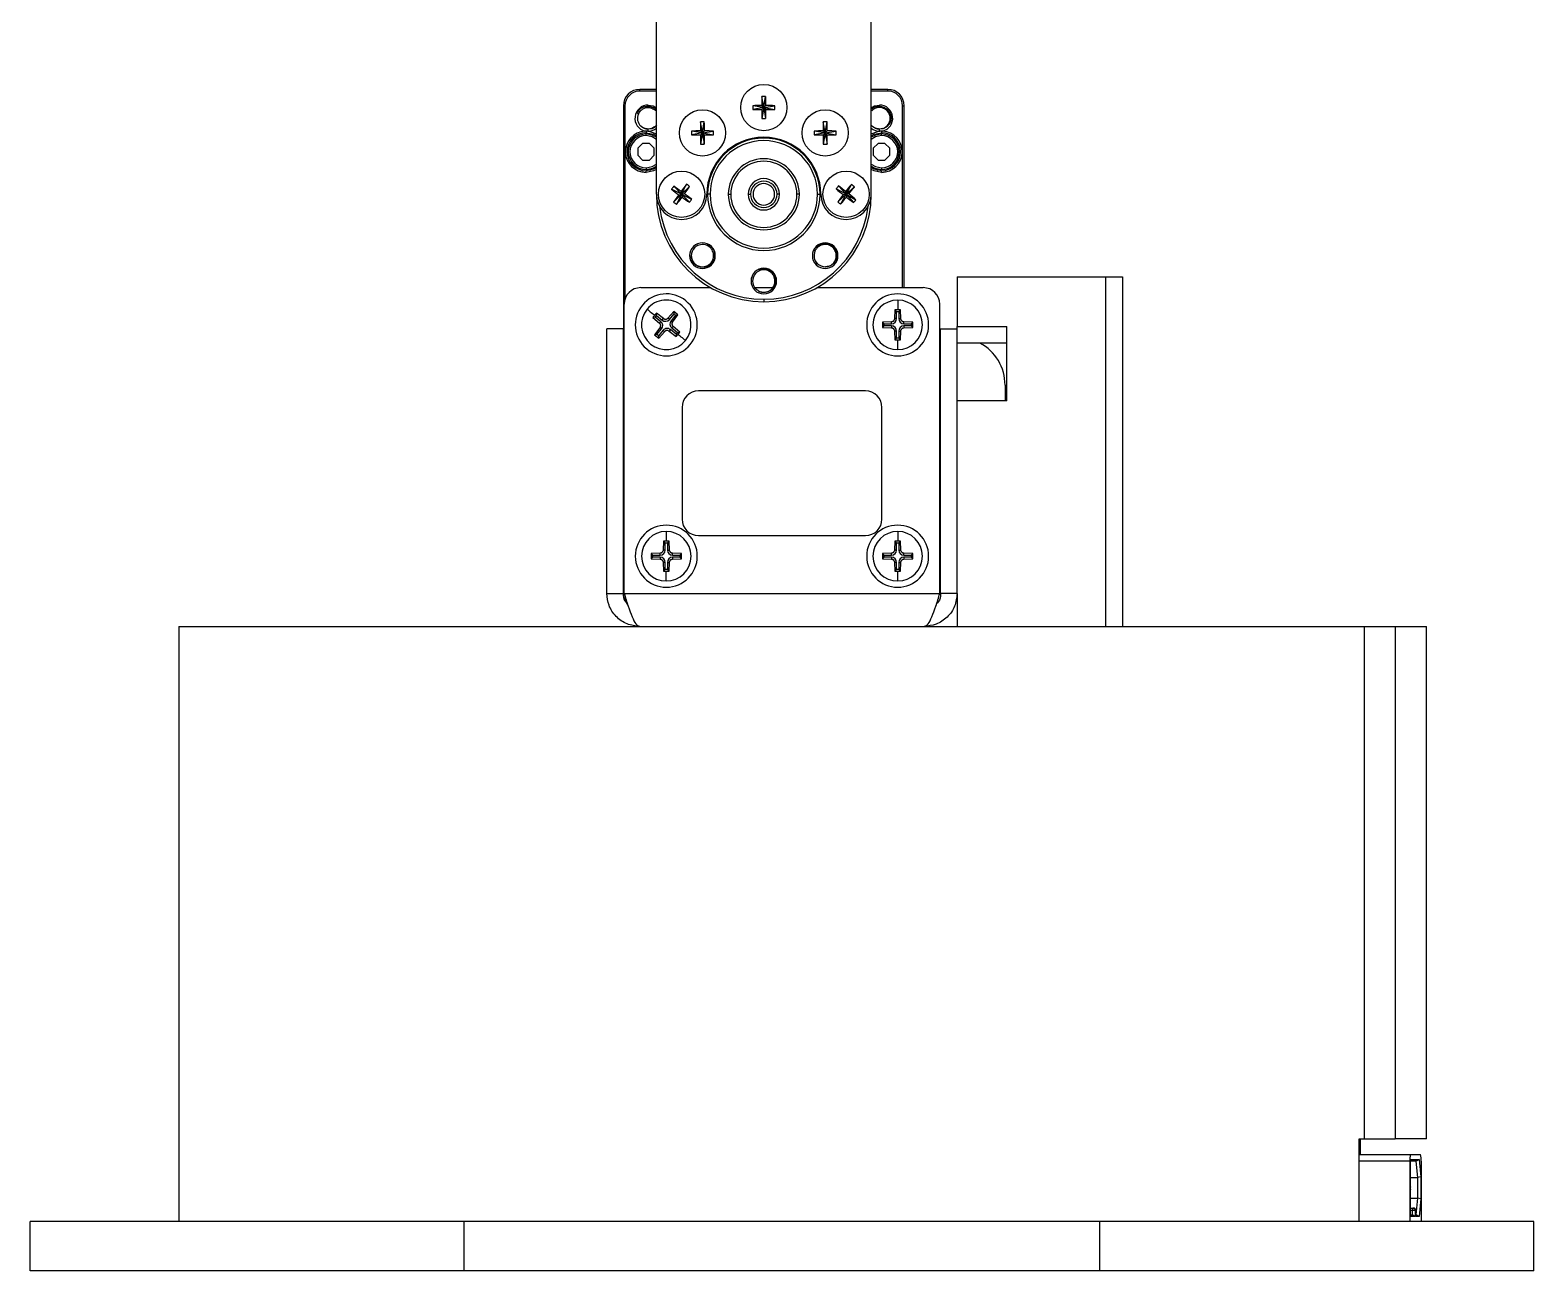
# Model space of a CAD drawing. Header units: millimetres. Extents: x 1258 to 2922, y -135 to 1239.
# Drawn here: x 2831 to 2922, y 694.9 to 770 of the extents above; entities that cross this region are included whole.
import ezdxf

# ---------------------------------------------------------------- set-up
doc = ezdxf.new("R2010")
doc.units = ezdxf.units.MM
doc.header["$LTSCALE"] = 6

msp = doc.modelspace()

# ---------------------------------------------------------------- linework, layer by layer
at = {"color": 7, "linetype": 'Continuous', "lineweight": 25}
for p, q in [((2868.871, 760.057), (2868.871, 773.16)), ((2881.871, 760.057), (2881.871, 773.16)), ((2867.871, 766.307), (2867.871, 766.407)), ((2868.871, 766.407), (2867.871, 766.407)), ((2868.871, 766.307), (2867.871, 766.307)), ((2882.871, 766.407), (2881.871, 766.407)), ((2882.871, 766.307), (2881.871, 766.307)), ((2882.871, 766.307), (2882.871, 766.407)), ((2866.871, 765.407), (2866.871, 751.907)), ((2866.971, 765.407), (2866.871, 765.407)), ((2866.971, 765.407), (2866.971, 753.72)), ((2868.371, 765.457), (2868.371, 765.385)), ((2875.371, 765.307), (2874.7, 765.419)), ((2875.247, 765.431), (2875.371, 765.307)), ((2875.371, 765.307), (2875.26, 765.979)), ((2875.371, 765.307), (2875.483, 765.979)), ((2875.371, 765.307), (2875.496, 765.431)), ((2875.371, 765.307), (2876.043, 765.419)), ((2882.371, 765.457), (2882.371, 765.385)), ((2883.771, 754.407), (2883.771, 765.407)), ((2883.771, 765.407), (2883.871, 765.407)), ((2883.871, 754.407), (2883.871, 765.407)), ((2867.782, 764.93), (2867.691, 764.972)), ((2867.771, 764.907), (2867.912, 765.117)), ((2871.659, 763.77), (2871.547, 764.441)), ((2871.659, 763.77), (2871.771, 764.441)), ((2875.371, 765.307), (2874.7, 765.195)), ((2875.371, 765.307), (2875.247, 765.183)), ((2875.371, 765.307), (2875.26, 764.636)), ((2875.371, 765.307), (2875.483, 764.636)), ((2875.496, 765.183), (2875.371, 765.307)), ((2875.371, 765.307), (2876.043, 765.195)), ((2879.084, 763.77), (2878.972, 764.441)), ((2879.084, 763.77), (2879.196, 764.441)), ((2868.246, 763.875), (2868.18, 763.881)), ((2868.246, 763.875), (2868.246, 763.782)), ((2868.246, 763.607), (2868.246, 763.707)), ((2868.582, 764.042), (2868.371, 764.007)), ((2868.588, 764.022), (2868.371, 763.992)), ((2868.371, 763.867), (2868.371, 763.992)), ((2868.466, 763.863), (2868.371, 763.867)), ((2868.466, 763.863), (2868.871, 763.715)), ((2871.659, 763.77), (2870.988, 763.882)), ((2871.659, 763.77), (2870.988, 763.658)), ((2871.535, 763.894), (2871.659, 763.77)), ((2871.659, 763.77), (2871.535, 763.645)), ((2871.659, 763.77), (2871.547, 763.098)), ((2871.659, 763.77), (2871.783, 763.894)), ((2871.659, 763.77), (2872.33, 763.882)), ((2871.659, 763.77), (2871.771, 763.098)), ((2871.783, 763.645), (2871.659, 763.77)), ((2871.659, 763.77), (2872.33, 763.658)), ((2879.084, 763.77), (2878.412, 763.882)), ((2879.084, 763.77), (2878.412, 763.658)), ((2878.96, 763.894), (2879.084, 763.77)), ((2879.084, 763.77), (2878.96, 763.645)), ((2879.084, 763.77), (2878.972, 763.098)), ((2879.084, 763.77), (2879.208, 763.894)), ((2879.084, 763.77), (2879.755, 763.882)), ((2879.084, 763.77), (2879.196, 763.098)), ((2879.208, 763.645), (2879.084, 763.77)), ((2879.084, 763.77), (2879.755, 763.658)), ((2881.929, 764.181), (2881.871, 764.242)), ((2881.871, 763.715), (2882.277, 763.863)), ((2882.371, 763.867), (2882.277, 763.863)), ((2882.582, 764.042), (2882.371, 764.007)), ((2882.588, 764.022), (2882.371, 763.992)), ((2882.371, 763.867), (2882.371, 763.992)), ((2882.563, 763.881), (2882.496, 763.875)), ((2882.496, 763.875), (2882.496, 763.782)), ((2882.496, 763.607), (2882.496, 763.707)), ((2868.039, 763.132), (2867.746, 762.839)), ((2867.746, 762.839), (2867.746, 762.425)), ((2868.454, 763.132), (2868.039, 763.132)), ((2868.746, 762.839), (2868.454, 763.132)), ((2868.746, 762.425), (2868.746, 762.839)), ((2882.289, 763.132), (2881.996, 762.839)), ((2881.996, 762.839), (2881.996, 762.425)), ((2882.704, 763.132), (2882.289, 763.132)), ((2882.996, 762.839), (2882.704, 763.132)), ((2882.996, 762.425), (2882.996, 762.839)), ((2867.746, 762.425), (2868.039, 762.132)), ((2868.039, 762.132), (2868.454, 762.132)), ((2868.454, 762.132), (2868.746, 762.425)), ((2881.996, 762.425), (2882.289, 762.132)), ((2882.289, 762.132), (2882.704, 762.132)), ((2882.704, 762.132), (2882.996, 762.425)), ((2868.246, 761.657), (2868.246, 761.557)), ((2868.246, 761.382), (2868.246, 761.482)), ((2882.496, 761.657), (2882.496, 761.557)), ((2882.496, 761.382), (2882.496, 761.482)), ((2870.396, 760.057), (2869.788, 760.361)), ((2870.396, 760.057), (2869.911, 759.58)), ((2870.396, 760.057), (2869.919, 760.542)), ((2870.396, 760.057), (2870.092, 759.448)), ((2870.223, 760.03), (2870.396, 760.057)), ((2870.396, 760.057), (2870.369, 760.231)), ((2870.396, 760.057), (2870.701, 760.666)), ((2870.396, 760.057), (2870.882, 760.535)), ((2870.57, 760.085), (2870.396, 760.057)), ((2870.396, 760.057), (2871.005, 759.753)), ((2870.396, 760.057), (2870.424, 759.884)), ((2870.396, 760.057), (2870.874, 759.572)), ((2872.121, 760.057), (2871.971, 760.057)), ((2873.221, 760.057), (2873.371, 760.057)), ((2874.421, 760.057), (2874.571, 760.057)), ((2876.321, 760.057), (2876.171, 760.057)), ((2877.521, 760.057), (2877.371, 760.057)), ((2878.621, 760.057), (2878.771, 760.057)), ((2880.346, 760.057), (2879.749, 760.384)), ((2880.346, 760.057), (2879.844, 759.598)), ((2880.346, 760.057), (2879.888, 760.56)), ((2880.346, 760.057), (2880.02, 759.46)), ((2880.172, 760.036), (2880.346, 760.057)), ((2880.346, 760.057), (2880.325, 760.232)), ((2880.346, 760.057), (2880.673, 760.654)), ((2880.346, 760.057), (2880.849, 760.516)), ((2880.521, 760.078), (2880.346, 760.057)), ((2880.346, 760.057), (2880.944, 759.731)), ((2880.346, 760.057), (2880.367, 759.883)), ((2880.346, 760.057), (2880.805, 759.555)), ((2871.111, 756.893), (2871.182, 756.822)), ((2871.934, 756.962), (2871.969, 757.039)), ((2878.467, 756.62), (2878.39, 756.654)), ((2879.632, 756.893), (2879.594, 756.855)), ((2872.207, 755.797), (2872.169, 755.835)), ((2875.13, 755.438), (2875.099, 755.517)), ((2878.536, 755.797), (2878.606, 755.868)), ((2867.921, 754.407), (2872.158, 754.407)), ((2874.596, 754.807), (2874.696, 754.807)), ((2874.842, 754.407), (2875.9, 754.407)), ((2876.146, 754.807), (2876.093, 754.807)), ((2878.585, 754.407), (2885.021, 754.407)), ((2887.071, 755.057), (2896.071, 755.057)), ((2887.071, 755.057), (2887.071, 752.057)), ((2896.071, 733.907), (2896.071, 755.057)), ((2896.071, 755.057), (2897.071, 755.057)), ((2897.071, 755.057), (2897.071, 733.907)), ((2875.371, 753.707), (2875.371, 753.557)), ((2866.921, 735.907), (2866.921, 753.407)), ((2868.802, 752.624), (2868.66, 752.61)), ((2868.66, 752.61), (2869.063, 752.251)), ((2868.802, 752.624), (2868.882, 752.722)), ((2869.141, 752.346), (2868.802, 752.624)), ((2869.3, 752.539), (2868.868, 752.864)), ((2868.882, 752.722), (2868.868, 752.864)), ((2868.882, 752.722), (2869.221, 752.444)), ((2869.924, 752.969), (2869.565, 752.566)), ((2869.66, 752.487), (2869.938, 752.826)), ((2870.036, 752.746), (2869.758, 752.407)), ((2869.854, 752.329), (2870.178, 752.76)), ((2870.178, 752.76), (2869.924, 752.969)), ((2869.938, 752.826), (2869.924, 752.969)), ((2869.938, 752.826), (2870.036, 752.746)), ((2870.036, 752.746), (2870.178, 752.76)), ((2883.307, 753.072), (2883.285, 752.532)), ((2883.408, 752.97), (2883.307, 753.072)), ((2883.408, 752.532), (2883.408, 752.97)), ((2883.408, 752.97), (2883.535, 752.97)), ((2883.535, 752.97), (2883.636, 753.072)), ((2883.535, 752.97), (2883.535, 752.532)), ((2883.658, 752.532), (2883.636, 753.072)), ((2886.021, 735.907), (2886.021, 753.407)), ((2865.871, 735.907), (2865.871, 751.907)), ((2866.871, 751.907), (2865.871, 751.907)), ((2866.871, 735.907), (2866.871, 751.907)), ((2869.089, 751.986), (2868.765, 751.554)), ((2868.907, 751.568), (2869.185, 751.907)), ((2869.283, 751.827), (2869.005, 751.488)), ((2869.019, 751.346), (2869.378, 751.749)), ((2869.141, 752.346), (2869.063, 752.251)), ((2869.063, 752.251), (2869.1, 752.209)), ((2869.117, 752.034), (2869.089, 751.986)), ((2869.185, 751.907), (2869.089, 751.986)), ((2869.221, 752.444), (2869.3, 752.539)), ((2869.283, 751.827), (2869.378, 751.749)), ((2869.348, 752.511), (2869.3, 752.539)), ((2869.378, 751.749), (2869.42, 751.786)), ((2869.565, 752.566), (2869.523, 752.529)), ((2869.66, 752.487), (2869.565, 752.566)), ((2869.595, 751.803), (2869.643, 751.775)), ((2869.721, 751.871), (2869.643, 751.775)), ((2869.643, 751.775), (2870.075, 751.45)), ((2870.06, 751.593), (2869.721, 751.871)), ((2869.758, 752.407), (2869.854, 752.329)), ((2869.802, 751.969), (2869.88, 752.064)), ((2869.802, 751.969), (2870.14, 751.691)), ((2869.826, 752.281), (2869.854, 752.329)), ((2869.88, 752.064), (2869.843, 752.106)), ((2870.283, 751.705), (2869.88, 752.064)), ((2870.14, 751.691), (2870.06, 751.593)), ((2870.14, 751.691), (2870.283, 751.705)), ((2883.096, 752.344), (2882.557, 752.322)), ((2882.557, 752.322), (2882.557, 751.993)), ((2882.658, 752.22), (2882.557, 752.322)), ((2882.658, 752.094), (2882.557, 751.993)), ((2882.557, 751.993), (2883.096, 751.971)), ((2882.658, 752.22), (2883.096, 752.22)), ((2882.658, 752.094), (2882.658, 752.22)), ((2883.096, 752.094), (2882.658, 752.094)), ((2883.152, 752.353), (2883.096, 752.344)), ((2883.096, 752.22), (2883.096, 752.344)), ((2883.096, 752.094), (2883.096, 751.971)), ((2883.096, 751.971), (2883.152, 751.962)), ((2883.285, 752.532), (2883.276, 752.477)), ((2883.276, 751.837), (2883.285, 751.782)), ((2883.408, 752.532), (2883.285, 752.532)), ((2883.408, 751.782), (2883.285, 751.782)), ((2883.285, 751.782), (2883.307, 751.243)), ((2883.408, 751.344), (2883.408, 751.782)), ((2883.535, 752.532), (2883.658, 752.532)), ((2883.535, 751.782), (2883.658, 751.782)), ((2883.535, 751.782), (2883.535, 751.344)), ((2883.636, 751.243), (2883.658, 751.782)), ((2883.667, 752.477), (2883.658, 752.532)), ((2883.658, 751.782), (2883.667, 751.837)), ((2883.846, 752.344), (2883.791, 752.353)), ((2883.791, 751.962), (2883.846, 751.971)), ((2883.846, 752.22), (2883.846, 752.344)), ((2884.386, 752.322), (2883.846, 752.344)), ((2883.846, 752.22), (2884.285, 752.22)), ((2883.846, 752.094), (2883.846, 751.971)), ((2884.285, 752.094), (2883.846, 752.094)), ((2883.846, 751.971), (2884.386, 751.993)), ((2884.285, 752.22), (2884.386, 752.322)), ((2884.285, 752.22), (2884.285, 752.094)), ((2884.285, 752.094), (2884.386, 751.993)), ((2884.386, 751.993), (2884.386, 752.322)), ((2886.071, 751.907), (2887.071, 751.907)), ((2886.071, 735.907), (2886.071, 751.907)), ((2887.071, 752.057), (2890.071, 752.057)), ((2887.071, 751.907), (2887.071, 752.057)), ((2887.071, 735.907), (2887.071, 751.907)), ((2890.071, 747.557), (2890.071, 752.057)), ((2868.907, 751.568), (2868.765, 751.554)), ((2868.765, 751.554), (2869.019, 751.346)), ((2869.005, 751.488), (2868.907, 751.568)), ((2869.005, 751.488), (2869.019, 751.346)), ((2870.06, 751.593), (2870.075, 751.45)), ((2883.408, 751.344), (2883.307, 751.243)), ((2883.535, 751.344), (2883.408, 751.344)), ((2883.535, 751.344), (2883.636, 751.243)), ((2890.071, 751.057), (2887.071, 751.057)), ((2881.521, 748.157), (2871.421, 748.157)), ((2889.971, 748.507), (2889.971, 747.557)), ((2870.421, 747.157), (2870.421, 740.407)), ((2882.521, 740.407), (2882.521, 747.157)), ((2890.071, 747.557), (2887.071, 747.557)), ((2869.307, 739.072), (2869.285, 738.532)), ((2869.408, 738.97), (2869.307, 739.072)), ((2869.408, 738.532), (2869.408, 738.97)), ((2869.408, 738.97), (2869.535, 738.97)), ((2869.535, 738.97), (2869.636, 739.072)), ((2869.535, 738.97), (2869.535, 738.532)), ((2869.658, 738.532), (2869.636, 739.072)), ((2871.421, 739.407), (2881.521, 739.407)), ((2883.307, 739.072), (2883.285, 738.532)), ((2883.408, 738.97), (2883.307, 739.072)), ((2883.408, 738.532), (2883.408, 738.97)), ((2883.408, 738.97), (2883.535, 738.97)), ((2883.535, 738.97), (2883.636, 739.072)), ((2883.535, 738.97), (2883.535, 738.532)), ((2883.658, 738.532), (2883.636, 739.072)), ((2869.096, 738.344), (2868.557, 738.322)), ((2868.557, 738.322), (2868.557, 737.993)), ((2868.658, 738.22), (2868.557, 738.322)), ((2868.658, 738.094), (2868.557, 737.993)), ((2868.658, 738.22), (2869.096, 738.22)), ((2868.658, 738.094), (2868.658, 738.22)), ((2869.096, 738.094), (2868.658, 738.094)), ((2869.152, 738.353), (2869.096, 738.344)), ((2869.096, 738.22), (2869.096, 738.344)), ((2869.096, 738.094), (2869.096, 737.971)), ((2869.285, 738.532), (2869.276, 738.477)), ((2869.408, 738.532), (2869.285, 738.532)), ((2869.535, 738.532), (2869.658, 738.532)), ((2869.667, 738.477), (2869.658, 738.532)), ((2869.846, 738.344), (2869.791, 738.353)), ((2869.846, 738.22), (2869.846, 738.344)), ((2870.386, 738.322), (2869.846, 738.344)), ((2869.846, 738.22), (2870.285, 738.22)), ((2869.846, 738.094), (2869.846, 737.971)), ((2870.285, 738.094), (2869.846, 738.094)), ((2870.285, 738.22), (2870.386, 738.322)), ((2870.285, 738.22), (2870.285, 738.094)), ((2870.285, 738.094), (2870.386, 737.993)), ((2870.386, 737.993), (2870.386, 738.322)), ((2883.096, 738.344), (2882.557, 738.322)), ((2882.557, 738.322), (2882.557, 737.993)), ((2882.658, 738.22), (2882.557, 738.322)), ((2882.658, 738.094), (2882.557, 737.993)), ((2882.658, 738.22), (2883.096, 738.22)), ((2882.658, 738.094), (2882.658, 738.22)), ((2883.096, 738.094), (2882.658, 738.094)), ((2883.152, 738.353), (2883.096, 738.344)), ((2883.096, 738.22), (2883.096, 738.344)), ((2883.096, 738.094), (2883.096, 737.971)), ((2883.285, 738.532), (2883.276, 738.477)), ((2883.408, 738.532), (2883.285, 738.532)), ((2883.535, 738.532), (2883.658, 738.532)), ((2883.667, 738.477), (2883.658, 738.532)), ((2883.846, 738.344), (2883.791, 738.353)), ((2883.846, 738.22), (2883.846, 738.344)), ((2884.386, 738.322), (2883.846, 738.344)), ((2883.846, 738.22), (2884.285, 738.22)), ((2883.846, 738.094), (2883.846, 737.971)), ((2884.285, 738.094), (2883.846, 738.094)), ((2884.285, 738.22), (2884.386, 738.322)), ((2884.285, 738.22), (2884.285, 738.094)), ((2884.285, 738.094), (2884.386, 737.993)), ((2884.386, 737.993), (2884.386, 738.322)), ((2868.557, 737.993), (2869.096, 737.971)), ((2869.096, 737.971), (2869.152, 737.962)), ((2869.276, 737.837), (2869.285, 737.782)), ((2869.408, 737.782), (2869.285, 737.782)), ((2869.285, 737.782), (2869.307, 737.243)), ((2869.408, 737.344), (2869.307, 737.243)), ((2869.408, 737.344), (2869.408, 737.782)), ((2869.535, 737.344), (2869.408, 737.344)), ((2869.535, 737.782), (2869.658, 737.782)), ((2869.535, 737.782), (2869.535, 737.344)), ((2869.535, 737.344), (2869.636, 737.243)), ((2869.636, 737.243), (2869.658, 737.782)), ((2869.658, 737.782), (2869.667, 737.837)), ((2869.791, 737.962), (2869.846, 737.971)), ((2869.846, 737.971), (2870.386, 737.993)), ((2882.557, 737.993), (2883.096, 737.971)), ((2883.096, 737.971), (2883.152, 737.962)), ((2883.276, 737.837), (2883.285, 737.782)), ((2883.408, 737.782), (2883.285, 737.782)), ((2883.285, 737.782), (2883.307, 737.243)), ((2883.408, 737.344), (2883.307, 737.243)), ((2883.408, 737.344), (2883.408, 737.782)), ((2883.535, 737.344), (2883.408, 737.344)), ((2883.535, 737.782), (2883.658, 737.782)), ((2883.535, 737.782), (2883.535, 737.344)), ((2883.535, 737.344), (2883.636, 737.243)), ((2883.636, 737.243), (2883.658, 737.782)), ((2883.658, 737.782), (2883.667, 737.837)), ((2883.791, 737.962), (2883.846, 737.971)), ((2883.846, 737.971), (2884.386, 737.993)), ((2865.871, 735.907), (2866.871, 735.907)), ((2866.921, 735.907), (2886.021, 735.907)), ((2887.071, 735.907), (2886.071, 735.907)), ((2887.071, 735.907), (2887.071, 733.907)), ((2839.971, 733.907), (2839.971, 697.907)), ((2839.971, 733.907), (2911.711, 733.907)), ((2911.711, 702.907), (2911.711, 733.907)), ((2911.711, 733.907), (2913.569, 733.907)), ((2913.569, 733.907), (2913.569, 702.907)), ((2913.569, 733.907), (2915.471, 733.907)), ((2915.471, 732.407), (2915.471, 733.907)), ((2915.471, 702.907), (2915.471, 732.407)), ((2911.406, 702.907), (2911.711, 702.907)), ((2911.406, 697.907), (2911.406, 702.907)), ((2911.455, 702.907), (2911.455, 701.957)), ((2911.711, 702.907), (2913.569, 702.907)), ((2915.471, 702.907), (2913.569, 702.907)), ((2911.406, 701.957), (2914.506, 701.957)), ((2914.497, 698.207), (2914.497, 701.657)), ((2914.497, 701.657), (2915.028, 701.657)), ((2914.506, 701.957), (2915.111, 701.957)), ((2915.028, 701.657), (2914.852, 701.557)), ((2915.028, 701.657), (2915.12, 700.599)), ((2914.471, 701.557), (2911.406, 701.557)), ((2914.471, 701.557), (2914.471, 697.907)), ((2914.852, 701.557), (2914.497, 701.557)), ((2914.939, 700.557), (2914.852, 701.557)), ((2915.146, 701.557), (2915.146, 697.907)), ((2914.497, 700.557), (2914.939, 700.557)), ((2914.506, 700.02), (2914.511, 700.02)), ((2914.506, 699.845), (2914.511, 699.845)), ((2915.12, 700.599), (2914.939, 700.557)), ((2914.939, 699.307), (2914.939, 700.557)), ((2915.12, 700.599), (2915.12, 699.266)), ((2914.497, 699.307), (2914.939, 699.307)), ((2914.852, 698.307), (2914.939, 699.307)), ((2915.12, 699.266), (2914.939, 699.307)), ((2915.12, 699.266), (2915.028, 698.207)), ((2914.497, 698.707), (2914.639, 698.707)), ((2914.626, 698.557), (2914.497, 698.557)), ((2914.497, 698.307), (2914.603, 698.307)), ((2914.789, 698.207), (2914.497, 698.207)), ((2914.603, 698.307), (2914.626, 698.294)), ((2914.626, 698.294), (2914.626, 698.557)), ((2914.789, 698.557), (2914.626, 698.557)), ((2914.639, 698.707), (2914.679, 698.707)), ((2914.789, 698.557), (2914.789, 698.207)), ((2914.828, 698.557), (2914.789, 698.557)), ((2914.828, 698.207), (2914.828, 698.557)), ((2914.828, 698.557), (2914.829, 698.557)), ((2915.028, 698.207), (2914.828, 698.207)), ((2914.829, 698.208), (2914.829, 698.557)), ((2914.829, 698.307), (2914.852, 698.307)), ((2915.028, 698.207), (2914.852, 698.307)), ((2830.971, 694.907), (2830.971, 697.907)), ((2857.236, 697.907), (2830.971, 697.907)), ((2857.236, 694.907), (2857.236, 697.907)), ((2895.707, 697.907), (2857.236, 697.907)), ((2895.707, 694.907), (2895.707, 697.907)), ((2921.971, 697.907), (2895.707, 697.907)), ((2921.971, 694.907), (2921.971, 697.907)), ((2857.236, 694.907), (2830.971, 694.907)), ((2895.707, 694.907), (2857.236, 694.907)), ((2921.971, 694.907), (2895.707, 694.907))]:
    msp.add_line(p, q, dxfattribs=at)
at = {"color": 8, "linetype": 'Continuous', "lineweight": 25}
msp.add_line((2866.921, 735.907), (2866.871, 735.907), dxfattribs=at)
at = {"color": 7, "linetype": 'Continuous', "lineweight": 25, "flags": 128}
for points in [[(2868.371, 765.457), (2868.667, 765.401), (2868.871, 765.282)], [(2881.871, 765.282), (2882.076, 765.401), (2882.371, 765.457)], [(2868.246, 763.782), (2868.687, 763.695), (2868.871, 763.598)], [(2868.871, 763.507), (2868.658, 763.625), (2868.246, 763.707)], [(2868.871, 763.381), (2868.62, 763.533), (2868.246, 763.607)], [(2868.871, 764.033), (2868.752, 763.954), (2868.466, 763.863)], [(2882.277, 763.863), (2881.991, 763.954), (2881.871, 764.033)], [(2881.871, 763.598), (2882.056, 763.695), (2882.496, 763.782)], [(2882.496, 763.707), (2882.085, 763.625), (2881.871, 763.507)], [(2882.496, 763.607), (2882.123, 763.533), (2881.871, 763.381)], [(2868.246, 761.657), (2868.62, 761.732), (2868.871, 761.884)], [(2868.246, 761.557), (2868.658, 761.639), (2868.871, 761.758)], [(2868.871, 761.697), (2868.785, 761.644), (2868.621, 761.572)], [(2881.871, 761.884), (2882.123, 761.732), (2882.496, 761.657)], [(2881.871, 761.758), (2882.085, 761.639), (2882.496, 761.557)], [(2882.121, 761.572), (2881.958, 761.644), (2881.871, 761.697)], [(2868.871, 761.667), (2868.687, 761.57), (2868.246, 761.482)], [(2868.871, 761.55), (2868.699, 761.467), (2868.246, 761.382)], [(2882.496, 761.482), (2882.056, 761.57), (2881.871, 761.667)], [(2882.496, 761.382), (2882.044, 761.467), (2881.871, 761.55)]]:
    msp.add_lwpolyline(points, dxfattribs=at)
at = {"color": 7, "linetype": 'Continuous', "lineweight": 25}
for centre in [(2875.371, 765.307), (2871.659, 763.77), (2879.084, 763.77), (2870.396, 760.057), (2880.346, 760.057)]:
    msp.add_circle(centre, 1.4, dxfattribs=at)
for centre, radius, start, end in [((2867.871, 765.407), 1, 90, 180), ((2867.871, 765.407), 0.9, 90, 180), ((2882.871, 765.407), 1, 0, 90), ((2882.871, 765.407), 0.9, 0, 90), ((2868.371, 764.657), 0.8, 90, 256.1726), ((2878.259, 765.307), 3.561, 178.19939, 181.80061), ((2875.362, 748.076), 17.356, 90.37975, 92.18666), ((2892.602, 765.316), 17.356, 177.81334, 179.62025), ((2875.371, 762.42), 3.561, 88.19939, 91.80061), ((2858.14, 765.316), 17.356, 0.37975, 2.18666), ((2875.381, 748.076), 17.356, 87.81334, 89.62025), ((2872.484, 765.307), 3.561, 358.19939, 1.80061), ((2882.371, 764.657), 0.8, 283.8271, 90), ((2868.371, 764.657), 0.65, 155.14924, 227.14924), ((2888.89, 763.779), 17.356, 177.81334, 179.62025), ((2871.659, 760.882), 3.561, 88.19939, 91.80061), ((2854.428, 763.779), 17.356, 0.37975, 2.18666), ((2875.362, 782.538), 17.356, 267.81334, 269.62025), ((2892.602, 765.298), 17.356, 180.37975, 182.18666), ((2875.371, 768.195), 3.561, 268.19939, 271.80061), ((2858.14, 765.298), 17.356, 357.81334, 359.62025), ((2875.381, 782.538), 17.356, 270.37975, 272.18666), ((2896.315, 763.779), 17.356, 177.81334, 179.62025), ((2879.084, 760.882), 3.561, 88.19939, 91.80061), ((2861.853, 763.779), 17.356, 0.37975, 2.18666), ((2882.374, 764.657), 0.648, 288.64454, 137.09698), ((2868.246, 762.632), 1.25, 93.03532, 270), ((2868.246, 762.632), 1.15, 90, 270), ((2868.246, 762.632), 1.075, 90, 270), ((2868.246, 762.632), 0.975, 90, 270), ((2874.547, 763.77), 3.561, 178.19939, 181.80061), ((2871.65, 746.539), 17.356, 90.37975, 92.18666), ((2871.65, 781.001), 17.356, 267.81334, 269.62025), ((2888.89, 763.761), 17.356, 180.37975, 182.18666), ((2854.428, 763.761), 17.356, 357.81334, 359.62025), ((2871.668, 746.539), 17.356, 87.81334, 89.62025), ((2871.668, 781.001), 17.356, 270.37975, 272.18666), ((2875.371, 760.057), 3.45, 0, 180), ((2868.771, 763.77), 3.561, 358.19939, 1.80061), ((2881.971, 763.77), 3.561, 178.19939, 181.80061), ((2879.075, 746.539), 17.356, 90.37975, 92.18666), ((2879.075, 781.001), 17.356, 267.81334, 269.62025), ((2896.315, 763.761), 17.356, 180.37975, 182.18666), ((2861.853, 763.761), 17.356, 357.81334, 359.62025), ((2879.093, 746.539), 17.356, 87.81334, 89.62025), ((2879.093, 781.001), 17.356, 270.37975, 272.18666), ((2876.196, 763.77), 3.561, 358.19939, 1.80061), ((2882.496, 762.632), 1.25, 270, 86.96488), ((2882.496, 762.632), 1.15, 270, 90), ((2882.496, 762.632), 1.075, 270, 90), ((2882.496, 762.632), 0.975, 270, 90), ((2871.659, 766.657), 3.561, 268.19939, 271.80061), ((2875.371, 760.057), 3.4, 0, 180), ((2875.371, 760.057), 3.25, 0, 180), ((2879.084, 766.657), 3.561, 268.19939, 271.80061), ((2875.371, 760.057), 2.15, 0, 180), ((2875.371, 760.057), 2, 0, 180), ((2869.121, 760.157), 1.5, 109.47122, 116.36147), ((2875.371, 760.057), 0.95, 0, 180), ((2875.371, 760.057), 0.8, 0, 180), ((2881.621, 760.157), 1.5, 63.63853, 70.52878), ((2875.371, 760.057), 6.5, 180, 270), ((2870.396, 760.057), 1.525, 180, 0), ((2872.733, 758.36), 3.561, 142.19531, 145.79653), ((2880.518, 774.002), 17.356, 231.80926, 233.61618), ((2884.33, 749.921), 17.356, 144.37567, 146.18259), ((2860.26, 746.123), 17.356, 54.37567, 56.18259), ((2856.452, 770.179), 17.356, 321.80926, 323.61618), ((2884.341, 749.936), 17.356, 141.80926, 143.61618), ((2880.533, 773.991), 17.356, 234.37567, 236.18259), ((2856.462, 770.194), 17.356, 324.37567, 326.18259), ((2860.275, 746.113), 17.356, 51.80926, 53.61618), ((2868.699, 757.721), 3.561, 52.19531, 55.79653), ((2875.371, 760.057), 3.4, 180, 0), ((2875.371, 760.057), 3.25, 180, 0), ((2875.371, 760.057), 2.15, 180, 0), ((2875.371, 760.057), 2, 180, 0), ((2875.371, 760.057), 0.95, 180, 0), ((2875.371, 760.057), 0.8, 180, 0), ((2875.371, 760.057), 0.65, 90, 270), ((2875.371, 760.057), 0.65, 270, 90), ((2875.371, 760.057), 6.5, 270, 0), ((2880.346, 760.057), 1.525, 180, 0), ((2882.618, 758.274), 3.561, 140.06109, 143.66231), ((2890.98, 773.615), 17.356, 229.67504, 231.48195), ((2893.893, 749.409), 17.356, 142.24144, 144.04836), ((2869.698, 746.51), 17.356, 52.24144, 54.04836), ((2866.788, 770.691), 17.356, 319.67504, 321.48195), ((2893.905, 749.423), 17.356, 139.67504, 141.48195), ((2890.995, 773.604), 17.356, 232.24144, 234.04836), ((2866.799, 770.706), 17.356, 322.24144, 324.04836), ((2869.712, 746.499), 17.356, 49.67504, 51.48195), ((2878.563, 757.786), 3.561, 50.06109, 53.66231), ((2875.371, 760.057), 6.35, 186.72718, 270), ((2872.094, 762.393), 3.561, 232.19531, 235.79653), ((2868.06, 761.755), 3.561, 322.19531, 325.79653), ((2875.371, 760.057), 6.35, 270, 353.27282), ((2882.13, 762.329), 3.561, 230.06109, 233.66231), ((2878.075, 761.841), 3.561, 320.06109, 323.66231), ((2871.659, 756.345), 0.775, 135, 315), ((2871.659, 756.345), 0.675, 135, 181.17646), ((2871.659, 756.345), 0.775, 315, 135), ((2871.659, 756.345), 0.675, 65.97646, 135), ((2879.084, 756.345), 0.775, 45, 225), ((2879.084, 756.345), 0.675, 155.97646, 225), ((2879.084, 756.345), 0.775, 225, 45), ((2875.371, 754.807), 0.775, 0, 180), ((2875.371, 754.807), 0.675, 110.97646, 180), ((2879.084, 756.345), 0.675, 225, 271.17646), ((2867.921, 753.407), 1, 90, 180), ((2875.371, 754.807), 0.775, 180, 0), ((2875.371, 754.807), 0.675, 180, 226.17646), ((2885.021, 753.407), 1, 0, 90), ((2869.471, 752.157), 1.875, 50.67113, 230.67113), ((2869.471, 752.157), 1.875, 230.67113, 50.67113), ((2869.471, 752.157), 1.5, 50.67113, 140.67113), ((2883.471, 752.157), 1.875, 0, 180), ((2883.471, 752.157), 1.5, 90, 180), ((2883.471, 752.157), 1.5, 0, 90), ((2869.471, 752.157), 1.5, 140.67113, 230.67113), ((2869.471, 752.157), 1.5, 320.67113, 50.67113), ((2868.944, 752.105), 0.312, 320.67113, 50.67113), ((2869.419, 752.685), 0.312, 230.67113, 320.67113), ((2869.524, 751.63), 0.312, 50.67113, 140.67113), ((2869.999, 752.21), 0.312, 140.67113, 230.67113), ((2883.471, 752.157), 1.875, 180, 0), ((2883.471, 752.157), 1.5, 180, 270), ((2883.096, 752.532), 0.312, 270, 0), ((2883.096, 751.782), 0.312, 0, 90), ((2883.471, 752.157), 1.5, 270, 0), ((2883.846, 752.532), 0.312, 180, 270), ((2883.846, 751.782), 0.312, 90, 180), ((2869.471, 752.157), 1.5, 230.67113, 320.67113), ((2887.071, 748.507), 2.9, 0, 61.55928), ((2871.421, 747.157), 1, 90, 180), ((2881.521, 747.157), 1, 0, 90), ((2869.471, 738.157), 1.875, 0, 180), ((2871.421, 740.407), 1, 180, 270), ((2881.521, 740.407), 1, 270, 0), ((2883.471, 738.157), 1.875, 0, 180), ((2869.471, 738.157), 1.5, 90, 180), ((2869.471, 738.157), 1.5, 0, 90), ((2883.471, 738.157), 1.5, 90, 180), ((2883.471, 738.157), 1.5, 0, 90), ((2869.471, 738.157), 1.875, 180, 0), ((2869.471, 738.157), 1.5, 180, 270), ((2869.096, 738.532), 0.312, 270, 0), ((2869.096, 737.782), 0.312, 0, 90), ((2869.471, 738.157), 1.5, 270, 0), ((2869.846, 738.532), 0.312, 180, 270), ((2869.846, 737.782), 0.312, 90, 180), ((2883.471, 738.157), 1.875, 180, 0), ((2883.471, 738.157), 1.5, 180, 270), ((2883.096, 738.532), 0.312, 270, 0), ((2883.096, 737.782), 0.312, 0, 90), ((2883.471, 738.157), 1.5, 270, 0), ((2883.846, 738.532), 0.312, 180, 270), ((2883.846, 737.782), 0.312, 90, 180), ((2867.871, 735.907), 1, 180, 220.06894), ((2915.644, 701.657), 1.178, 165.20406, 184.83381), ((2913.973, 701.657), 1.178, 355.16619, 14.79594), ((2910.901, 699.993), 3.61, 0.42404, 5.14557), ((2910.905, 699.97), 3.601, 0.79054, 4.09202), ((2910.905, 699.894), 3.601, 355.90798, 359.20946), ((2910.787, 699.877), 3.724, 354.92681, 359.50358), ((2915.066, 698.595), 0.442, 165.20406, 184.83381), ((2914.639, 698.558), 0.15, 359.89099, 89.89057), ((2914.679, 698.557), 0.15, 0, 90), ((2914.678, 698.558), 0.15, 359.89099, 89.89057)]:
    msp.add_arc(centre, radius, start, end, dxfattribs=at)
for points, knots in [([(2867.691, 764.972), (2867.728, 765.033), (2867.801, 765.155), (2867.969, 765.287), (2868.163, 765.373), (2868.302, 765.381), (2868.371, 765.385)], [0, 0, 0, 0, 0.252867, 0.503822, 0.752867, 1, 1, 1, 1]), ([(2868.371, 765.385), (2868.455, 765.373), (2868.621, 765.349), (2868.797, 765.253), (2868.859, 765.169), (2868.871, 765.152)], [0, 0, 0, 0, 0.446743, 0.889177, 1, 1, 1, 1]), ([(2881.871, 765.196), (2881.904, 765.226), (2881.989, 765.302), (2882.164, 765.372), (2882.302, 765.38), (2882.371, 765.385)], [0, 0, 0, 0, 0.241069, 0.6219961, 1, 1, 1, 1]), ([(2882.371, 765.385), (2882.456, 765.374), (2882.624, 765.352), (2882.842, 765.212), (2882.998, 765.014), (2883.076, 764.775), (2883.066, 764.526), (2882.972, 764.3), (2882.809, 764.116), (2882.662, 764.053), (2882.588, 764.022)], [0, 0, 0, 0, 0.129368, 0.257488, 0.38436, 0.509984, 0.63436, 0.757488, 0.879368, 1, 1, 1, 1]), ([(2867.782, 764.93), (2867.808, 764.977), (2867.859, 765.071), (2867.978, 765.182), (2868.118, 765.263), (2868.274, 765.307), (2868.435, 765.311), (2868.593, 765.276), (2868.735, 765.201), (2868.831, 765.129), (2868.866, 765.076), (2868.871, 765.068)], [0, 0, 0, 0, 0.122169, 0.244338, 0.366507, 0.488675, 0.610844, 0.733013, 0.855182, 0.977351, 1, 1, 1, 1]), ([(2868.371, 764.007), (2868.285, 764.016), (2868.117, 764.033), (2867.986, 764.139), (2867.922, 764.191)], [0, 0, 0, 0, 0.51266, 1, 1, 1, 1]), ([(2868.371, 763.992), (2868.33, 763.996), (2868.248, 764.003), (2868.13, 764.042), (2868.021, 764.1), (2867.96, 764.154), (2867.929, 764.181)], [0, 0, 0, 0, 0.252118, 0.502824, 0.752118, 1, 1, 1, 1]), ([(2868.371, 763.867), (2868.348, 763.868), (2868.306, 763.87), (2868.264, 763.873), (2868.246, 763.875)], [0, 0, 0, 0, 0.5592768, 1, 1, 1, 1]), ([(2868.871, 764.248), (2868.864, 764.237), (2868.826, 764.182), (2868.728, 764.106), (2868.63, 764.063), (2868.582, 764.042)], [0, 0, 0, 0, 0.1115264, 0.5557632, 1, 1, 1, 1]), ([(2868.871, 764.21), (2868.848, 764.182), (2868.774, 764.092), (2868.664, 764.05), (2868.588, 764.022)], [0, 0, 0, 0, 0.313694, 1, 1, 1, 1]), ([(2882.371, 764.007), (2882.288, 764.018), (2882.12, 764.039), (2881.941, 764.144), (2881.884, 764.237), (2881.871, 764.258)], [0, 0, 0, 0, 0.437333, 0.874667, 1, 1, 1, 1]), ([(2882.371, 763.992), (2882.33, 763.996), (2882.248, 764.003), (2882.13, 764.042), (2882.021, 764.1), (2881.96, 764.154), (2881.929, 764.181)], [0, 0, 0, 0, 0.252118, 0.502824, 0.752118, 1, 1, 1, 1]), ([(2882.496, 763.875), (2882.473, 763.873), (2882.431, 763.87), (2882.39, 763.868), (2882.371, 763.867)], [0, 0, 0, 0, 0.560282, 1, 1, 1, 1]), ([(2872.169, 755.835), (2872.114, 755.791), (2872.005, 755.704), (2871.803, 755.64), (2871.595, 755.634), (2871.395, 755.688), (2871.221, 755.796), (2871.087, 755.949), (2870.999, 756.132), (2870.989, 756.265), (2870.984, 756.331)], [0, 0, 0, 0, 0.128634, 0.256229, 0.382786, 0.508305, 0.632786, 0.756229, 0.878633, 1, 1, 1, 1]), ([(2870.985, 756.338), (2870.995, 756.252), (2871.016, 756.078), (2871.171, 755.855), (2871.394, 755.705), (2871.658, 755.653), (2871.927, 755.702), (2872.067, 755.812), (2872.136, 755.868)], [0, 0, 0, 0, 0.162891, 0.330313, 0.497734, 0.665156, 0.832578, 1, 1, 1, 1]), ([(2871.404, 756.969), (2871.403, 756.969), (2871.316, 756.952), (2871.248, 756.887), (2871.182, 756.822)], [0, 0, 0, 0, 0.010406, 1, 1, 1, 1]), ([(2871.969, 757.039), (2872.022, 757.009), (2872.128, 756.949), (2872.254, 756.814), (2872.345, 756.656), (2872.395, 756.481), (2872.401, 756.301), (2872.364, 756.127), (2872.288, 755.965), (2872.209, 755.878), (2872.169, 755.835)], [0, 0, 0, 0, 0.127841, 0.25487, 0.381087, 0.506493, 0.631087, 0.75487, 0.877841, 1, 1, 1, 1]), ([(2878.39, 756.654), (2878.42, 756.708), (2878.48, 756.814), (2878.615, 756.94), (2878.773, 757.031), (2878.947, 757.08), (2879.127, 757.087), (2879.302, 757.05), (2879.464, 756.974), (2879.551, 756.895), (2879.594, 756.855)], [0, 0, 0, 0, 0.127841, 0.25487, 0.381087, 0.506493, 0.631087, 0.75487, 0.877841, 1, 1, 1, 1]), ([(2879.091, 755.671), (2879.177, 755.681), (2879.351, 755.702), (2879.573, 755.857), (2879.724, 756.08), (2879.775, 756.344), (2879.727, 756.613), (2879.616, 756.753), (2879.561, 756.822)], [0, 0, 0, 0, 0.1628907, 0.3303125, 0.4977344, 0.6651563, 0.8325781, 1, 1, 1, 1]), ([(2879.594, 756.855), (2879.638, 756.8), (2879.725, 756.691), (2879.789, 756.489), (2879.795, 756.281), (2879.741, 756.081), (2879.633, 755.906), (2879.48, 755.773), (2879.296, 755.685), (2879.164, 755.675), (2879.098, 755.67)], [0, 0, 0, 0, 0.1286335, 0.2562289, 0.3827861, 0.5083051, 0.632786, 0.7562288, 0.8786335, 1, 1, 1, 1]), ([(2875.099, 755.517), (2875.158, 755.533), (2875.276, 755.566), (2875.461, 755.559), (2875.637, 755.512), (2875.795, 755.424), (2875.927, 755.301), (2876.024, 755.151), (2876.085, 754.983), (2876.09, 754.866), (2876.093, 754.807)], [0, 0, 0, 0, 0.127841, 0.25487, 0.381087, 0.506493, 0.631087, 0.75487, 0.877841, 1, 1, 1, 1]), ([(2878.46, 756.089), (2878.46, 756.088), (2878.477, 756.001), (2878.542, 755.934), (2878.606, 755.868)], [0, 0, 0, 0, 0.010406, 1, 1, 1, 1]), ([(2874.749, 755.068), (2874.749, 755.067), (2874.699, 754.993), (2874.698, 754.9), (2874.696, 754.807)], [0, 0, 0, 0, 0.010406, 1, 1, 1, 1]), ([(2874.9, 754.326), (2874.968, 754.272), (2875.105, 754.163), (2875.372, 754.116), (2875.637, 754.167), (2875.86, 754.318), (2876.016, 754.542), (2876.036, 754.719), (2876.046, 754.807)], [0, 0, 0, 0, 0.1628907, 0.3303125, 0.4977344, 0.6651563, 0.8325781, 1, 1, 1, 1]), ([(2876.093, 754.807), (2876.085, 754.738), (2876.069, 754.599), (2875.972, 754.411), (2875.829, 754.259), (2875.649, 754.156), (2875.449, 754.109), (2875.247, 754.123), (2875.055, 754.191), (2874.954, 754.277), (2874.904, 754.32)], [0, 0, 0, 0, 0.128634, 0.256229, 0.382786, 0.508305, 0.632786, 0.756229, 0.878633, 1, 1, 1, 1]), ([(2883.471, 753.657), (2883.471, 753.652), (2883.471, 753.643), (2883.471, 753.544), (2883.471, 753.357), (2883.471, 753.19), (2883.471, 753.073)], [0, 0, 0, 0, 0.2330012, 0.4184346, 0.591328, 1, 1, 1, 1]), ([(2868.311, 753.108), (2868.315, 753.105), (2868.322, 753.099), (2868.399, 753.036), (2868.544, 752.917), (2868.673, 752.812), (2868.763, 752.738)], [0, 0, 0, 0, 0.2330012, 0.4184346, 0.591328, 1, 1, 1, 1]), ([(2868.763, 752.738), (2868.744, 752.714), (2868.709, 752.671), (2868.675, 752.628), (2868.66, 752.61)], [0, 0, 0, 0, 0.559869, 1, 1, 1, 1]), ([(2868.868, 752.864), (2868.849, 752.841), (2868.813, 752.799), (2868.779, 752.756), (2868.763, 752.738)], [0, 0, 0, 0, 0.560075, 1, 1, 1, 1]), ([(2883.471, 753.073), (2883.441, 753.073), (2883.386, 753.073), (2883.331, 753.072), (2883.307, 753.072)], [0, 0, 0, 0, 0.559869, 1, 1, 1, 1]), ([(2883.636, 753.072), (2883.605, 753.072), (2883.55, 753.073), (2883.496, 753.073), (2883.471, 753.073)], [0, 0, 0, 0, 0.560075, 1, 1, 1, 1]), ([(2869.117, 752.034), (2869.122, 752.049), (2869.131, 752.078), (2869.131, 752.124), (2869.122, 752.169), (2869.107, 752.195), (2869.1, 752.209)], [0, 0, 0, 0, 0.250273, 0.5, 0.749727, 1, 1, 1, 1]), ([(2869.348, 752.511), (2869.363, 752.507), (2869.392, 752.498), (2869.438, 752.497), (2869.483, 752.507), (2869.509, 752.521), (2869.523, 752.529)], [0, 0, 0, 0, 0.250273, 0.5, 0.749727, 1, 1, 1, 1]), ([(2869.595, 751.803), (2869.58, 751.808), (2869.551, 751.817), (2869.505, 751.817), (2869.46, 751.808), (2869.434, 751.793), (2869.42, 751.786)], [0, 0, 0, 0, 0.250273, 0.5, 0.749727, 1, 1, 1, 1]), ([(2869.826, 752.281), (2869.821, 752.266), (2869.812, 752.237), (2869.811, 752.191), (2869.821, 752.146), (2869.836, 752.119), (2869.843, 752.106)], [0, 0, 0, 0, 0.250273, 0.5, 0.749727, 1, 1, 1, 1]), ([(2870.18, 751.577), (2870.199, 751.601), (2870.234, 751.643), (2870.268, 751.686), (2870.283, 751.705)], [0, 0, 0, 0, 0.559869, 1, 1, 1, 1]), ([(2883.152, 752.353), (2883.166, 752.359), (2883.194, 752.37), (2883.23, 752.399), (2883.259, 752.435), (2883.27, 752.463), (2883.276, 752.477)], [0, 0, 0, 0, 0.250273, 0.5, 0.749727, 1, 1, 1, 1]), ([(2883.276, 751.837), (2883.27, 751.852), (2883.259, 751.88), (2883.23, 751.916), (2883.194, 751.945), (2883.166, 751.956), (2883.152, 751.962)], [0, 0, 0, 0, 0.250273, 0.5, 0.749727, 1, 1, 1, 1]), ([(2883.667, 752.477), (2883.673, 752.463), (2883.684, 752.435), (2883.713, 752.399), (2883.749, 752.37), (2883.777, 752.359), (2883.791, 752.353)], [0, 0, 0, 0, 0.250273, 0.5, 0.749727, 1, 1, 1, 1]), ([(2883.791, 751.962), (2883.777, 751.956), (2883.749, 751.945), (2883.713, 751.916), (2883.684, 751.88), (2883.673, 751.852), (2883.667, 751.837)], [0, 0, 0, 0, 0.250273, 0.5, 0.749727, 1, 1, 1, 1]), ([(2870.075, 751.45), (2870.094, 751.474), (2870.129, 751.516), (2870.164, 751.558), (2870.18, 751.577)], [0, 0, 0, 0, 0.5600747, 1, 1, 1, 1]), ([(2870.632, 751.207), (2870.628, 751.21), (2870.621, 751.216), (2870.544, 751.278), (2870.399, 751.397), (2870.27, 751.503), (2870.18, 751.577)], [0, 0, 0, 0, 0.233001, 0.418435, 0.591328, 1, 1, 1, 1]), ([(2883.307, 751.243), (2883.338, 751.242), (2883.392, 751.242), (2883.447, 751.242), (2883.471, 751.242)], [0, 0, 0, 0, 0.560075, 1, 1, 1, 1]), ([(2883.471, 751.242), (2883.502, 751.242), (2883.557, 751.242), (2883.612, 751.243), (2883.636, 751.243)], [0, 0, 0, 0, 0.559869, 1, 1, 1, 1]), ([(2883.471, 750.657), (2883.471, 750.662), (2883.471, 750.671), (2883.471, 750.77), (2883.471, 750.958), (2883.471, 751.125), (2883.471, 751.242)], [0, 0, 0, 0, 0.2330012, 0.4184346, 0.591328, 1, 1, 1, 1]), ([(2869.471, 739.073), (2869.441, 739.073), (2869.386, 739.073), (2869.331, 739.072), (2869.307, 739.072)], [0, 0, 0, 0, 0.559869, 1, 1, 1, 1]), ([(2869.471, 739.657), (2869.471, 739.652), (2869.471, 739.643), (2869.471, 739.544), (2869.471, 739.357), (2869.471, 739.19), (2869.471, 739.073)], [0, 0, 0, 0, 0.2330012, 0.4184346, 0.591328, 1, 1, 1, 1]), ([(2869.636, 739.072), (2869.605, 739.072), (2869.55, 739.073), (2869.496, 739.073), (2869.471, 739.073)], [0, 0, 0, 0, 0.560075, 1, 1, 1, 1]), ([(2883.471, 739.073), (2883.441, 739.073), (2883.386, 739.073), (2883.331, 739.072), (2883.307, 739.072)], [0, 0, 0, 0, 0.559869, 1, 1, 1, 1]), ([(2883.471, 739.657), (2883.471, 739.652), (2883.471, 739.643), (2883.471, 739.544), (2883.471, 739.357), (2883.471, 739.19), (2883.471, 739.073)], [0, 0, 0, 0, 0.2330012, 0.4184346, 0.591328, 1, 1, 1, 1]), ([(2883.636, 739.072), (2883.605, 739.072), (2883.55, 739.073), (2883.496, 739.073), (2883.471, 739.073)], [0, 0, 0, 0, 0.560075, 1, 1, 1, 1]), ([(2869.152, 738.353), (2869.166, 738.359), (2869.194, 738.37), (2869.23, 738.399), (2869.259, 738.435), (2869.27, 738.463), (2869.276, 738.477)], [0, 0, 0, 0, 0.250273, 0.5, 0.749727, 1, 1, 1, 1]), ([(2869.667, 738.477), (2869.673, 738.463), (2869.684, 738.435), (2869.713, 738.399), (2869.749, 738.37), (2869.777, 738.359), (2869.791, 738.353)], [0, 0, 0, 0, 0.250273, 0.5, 0.749727, 1, 1, 1, 1]), ([(2883.152, 738.353), (2883.166, 738.359), (2883.194, 738.37), (2883.23, 738.399), (2883.259, 738.435), (2883.27, 738.463), (2883.276, 738.477)], [0, 0, 0, 0, 0.250273, 0.5, 0.749727, 1, 1, 1, 1]), ([(2883.667, 738.477), (2883.673, 738.463), (2883.684, 738.435), (2883.713, 738.399), (2883.749, 738.37), (2883.777, 738.359), (2883.791, 738.353)], [0, 0, 0, 0, 0.250273, 0.5, 0.749727, 1, 1, 1, 1]), ([(2869.276, 737.837), (2869.27, 737.852), (2869.259, 737.88), (2869.23, 737.916), (2869.194, 737.945), (2869.166, 737.956), (2869.152, 737.962)], [0, 0, 0, 0, 0.250273, 0.5, 0.749727, 1, 1, 1, 1]), ([(2869.307, 737.243), (2869.338, 737.242), (2869.392, 737.242), (2869.447, 737.242), (2869.471, 737.242)], [0, 0, 0, 0, 0.560075, 1, 1, 1, 1]), ([(2869.471, 737.242), (2869.502, 737.242), (2869.557, 737.242), (2869.612, 737.243), (2869.636, 737.243)], [0, 0, 0, 0, 0.559869, 1, 1, 1, 1]), ([(2869.471, 736.657), (2869.471, 736.662), (2869.471, 736.671), (2869.471, 736.77), (2869.471, 736.958), (2869.471, 737.125), (2869.471, 737.242)], [0, 0, 0, 0, 0.2330012, 0.4184346, 0.591328, 1, 1, 1, 1]), ([(2869.791, 737.962), (2869.777, 737.956), (2869.749, 737.945), (2869.713, 737.916), (2869.684, 737.88), (2869.673, 737.852), (2869.667, 737.837)], [0, 0, 0, 0, 0.250273, 0.5, 0.749727, 1, 1, 1, 1]), ([(2883.276, 737.837), (2883.27, 737.852), (2883.259, 737.88), (2883.23, 737.916), (2883.194, 737.945), (2883.166, 737.956), (2883.152, 737.962)], [0, 0, 0, 0, 0.250273, 0.5, 0.749727, 1, 1, 1, 1]), ([(2883.307, 737.243), (2883.338, 737.242), (2883.392, 737.242), (2883.447, 737.242), (2883.471, 737.242)], [0, 0, 0, 0, 0.560075, 1, 1, 1, 1]), ([(2883.471, 737.242), (2883.502, 737.242), (2883.557, 737.242), (2883.612, 737.243), (2883.636, 737.243)], [0, 0, 0, 0, 0.559869, 1, 1, 1, 1]), ([(2883.471, 736.657), (2883.471, 736.662), (2883.471, 736.671), (2883.471, 736.77), (2883.471, 736.958), (2883.471, 737.125), (2883.471, 737.242)], [0, 0, 0, 0, 0.2330012, 0.4184346, 0.591328, 1, 1, 1, 1]), ([(2883.791, 737.962), (2883.777, 737.956), (2883.749, 737.945), (2883.713, 737.916), (2883.684, 737.88), (2883.673, 737.852), (2883.667, 737.837)], [0, 0, 0, 0, 0.250273, 0.5, 0.749727, 1, 1, 1, 1]), ([(2867.871, 733.907), (2867.604, 733.939), (2867.07, 734.001), (2866.401, 734.481), (2865.954, 735.147), (2865.898, 735.661), (2865.871, 735.907)], [0, 0, 0, 0, 0.2546509, 0.5095426, 0.7644355, 1, 1, 1, 1]), ([(2867.104, 735.319), (2867.06, 735.361), (2866.899, 735.512), (2866.883, 735.741), (2866.871, 735.907)], [0, 0, 0, 0, 0.276121, 1, 1, 1, 1]), ([(2887.071, 735.907), (2887.04, 735.64), (2886.978, 735.106), (2886.498, 734.437), (2885.832, 733.99), (2885.318, 733.934), (2885.071, 733.907)], [0, 0, 0, 0, 0.254649, 0.509541, 0.764434, 1, 1, 1, 1]), ([(2886.071, 735.907), (2886.057, 735.713), (2886.038, 735.474), (2885.866, 735.329), (2885.833, 735.302)], [0, 0, 0, 0, 0.811221, 1, 1, 1, 1]), ([(2914.513, 699.985), (2914.512, 700.033), (2914.51, 700.151), (2914.504, 700.28), (2914.496, 700.337), (2914.494, 700.349)], [0, 0, 0, 0, 0.355853, 0.859027, 1, 1, 1, 1]), ([(2914.494, 699.519), (2914.496, 699.535), (2914.505, 699.596), (2914.51, 699.727), (2914.512, 699.839), (2914.513, 699.88)], [0, 0, 0, 0, 0.181525, 0.696235, 1, 1, 1, 1]), ([(2914.511, 700.02), (2914.514, 700.02), (2914.516, 700.02), (2914.502, 700.019), (2914.502, 700.019)], [0, 0, 0, 0, 0.980156, 1, 1, 1, 1]), ([(2914.511, 699.845), (2914.514, 699.845), (2914.516, 699.845), (2914.502, 699.845), (2914.502, 699.845)], [0, 0, 0, 0, 0.980156, 1, 1, 1, 1]), ([(2914.789, 698.207), (2914.786, 698.208), (2914.781, 698.209), (2914.758, 698.221), (2914.723, 698.24), (2914.677, 698.265), (2914.643, 698.284), (2914.626, 698.294)], [0, 0, 0, 0, 0.164413, 0.34581, 0.5409, 0.776285, 1, 1, 1, 1]), ([(2914.789, 698.207), (2914.786, 698.208), (2914.781, 698.209), (2914.758, 698.221), (2914.723, 698.24), (2914.677, 698.265), (2914.643, 698.284), (2914.626, 698.294)], [0, 0, 0, 0, 0.164413, 0.34581, 0.5409, 0.776285, 1, 1, 1, 1])]:
    msp.add_open_spline(points, degree=3, knots=knots, dxfattribs=at)
for points in [[(2872.136, 755.868), (2872.172, 755.909), (2872.244, 755.991), (2872.31, 756.143), (2872.34, 756.305), (2872.329, 756.469), (2872.28, 756.626), (2872.194, 756.766), (2872.079, 756.885), (2871.982, 756.936), (2871.934, 756.962)], [(2879.561, 756.822), (2879.52, 756.858), (2879.437, 756.93), (2879.286, 756.996), (2879.124, 757.026), (2878.96, 757.015), (2878.802, 756.966), (2878.662, 756.88), (2878.544, 756.764), (2878.493, 756.668), (2878.467, 756.62)], [(2876.046, 754.807), (2876.043, 754.862), (2876.035, 754.971), (2875.974, 755.125), (2875.881, 755.26), (2875.758, 755.369), (2875.612, 755.445), (2875.452, 755.484), (2875.286, 755.485), (2875.182, 755.454), (2875.13, 755.438)], [(2866.921, 735.907), (2867.001, 735.645), (2867.159, 735.121), (2867.396, 734.46), (2867.634, 733.997), (2867.792, 733.937), (2867.871, 733.907)], [(2885.071, 733.907), (2885.151, 733.937), (2885.309, 733.997), (2885.546, 734.46), (2885.784, 735.121), (2885.942, 735.645), (2886.021, 735.907)]]:
    msp.add_open_spline(points, degree=3, dxfattribs=at)

doc.saveas('drawing.dxf')
